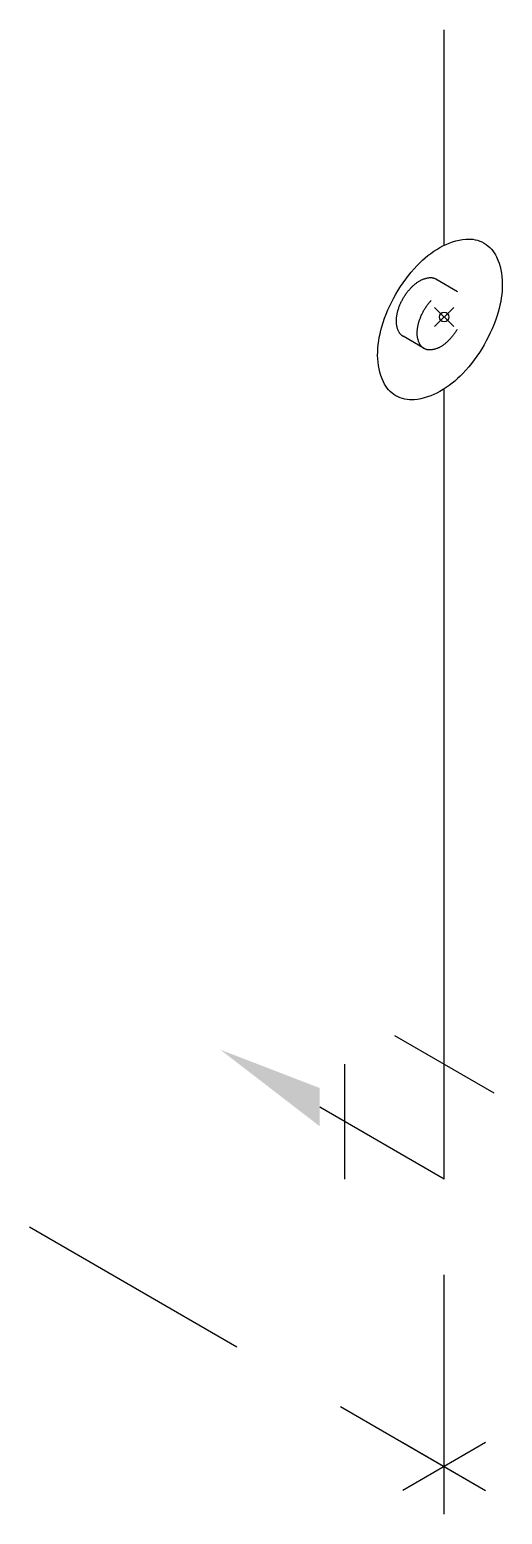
# Model space of a CAD drawing. Header units: millimetres. Extents: x -9846.47 to -9845.98, y -63.68 to -62.13.
import ezdxf

# ---------------------------------------------------------------- set-up
doc = ezdxf.new("R2010")
doc.units = ezdxf.units.MM
doc.header["$PDMODE"] = 35
doc.header["$PDSIZE"] = 0.01
doc.linetypes.add('HIDDEN', pattern=[0.375, 0.25, -0.125])
doc.linetypes.add('HIDDEN2', pattern=[0.1875, 0.125, -0.0625])
doc.layers.add('Tub_iso_instalações', color=2, linetype='Continuous')

msp = doc.modelspace()

# ---------------------------------------------------------------- linework, layer by layer
at = {"layer": 'Tub_iso_instalações', "color": 3}
for p, q in [((-9846.0358, -62.3501), (-9846.0358, -62.1251)), ((-9846.0358, -63.3251), (-9846.0358, -62.5001))]:
    msp.add_line(p, q, dxfattribs=at)
at = {"layer": 'Tub_iso_instalações', "color": 1, "linetype": 'HIDDEN2', "ltscale": 0.1}
for p, q in [((-9846.0444, -62.3854), (-9846.022, -62.3983)), ((-9846.0566, -62.458), (-9846.0788, -62.4452))]:
    msp.add_line(p, q, dxfattribs=at)
at = {"layer": 'Tub_iso_instalações'}
for p, q in [((-9846.0877, -63.1751), (-9845.9838, -63.2351)), ((-9846.1397, -63.3251), (-9846.1397, -63.2051))]:
    msp.add_line(p, q, dxfattribs=at)
at = {"layer": 'Tub_iso_instalações', "color": 3, "linetype": 'Continuous'}
msp.add_line((-9846.0358, -63.3251), (-9846.1657, -63.2501), dxfattribs=at)
at = {"layer": 'Tub_iso_instalações', "color": 1, "linetype": 'HIDDEN'}
for p, q in [((-9846.0358, -63.6751), (-9846.0358, -63.3251)), ((-9846.4688, -63.3751), (-9845.9925, -63.6501)), ((-9846.0791, -63.6001), (-9845.9925, -63.6501)), ((-9845.9925, -63.6001), (-9846.0791, -63.6501))]:
    msp.add_line(p, q, dxfattribs=at)
at = {"layer": 'Tub_iso_instalações'}
msp.add_lwpolyline([(-9846.0862, -62.4011, -0.058752), (-9846.064, -62.3712, -0.072341), (-9846.0402, -62.3525, -0.106617), (-9846.0132, -62.3438, -0.156851), (-9845.9942, -62.3479, -0.156851), (-9845.9811, -62.3624, -0.106617), (-9845.9751, -62.3901, -0.072341), (-9845.9794, -62.42, -0.058752), (-9845.9942, -62.4542, -0.058752), (-9846.0164, -62.4841, -0.072341), (-9846.0402, -62.5028, -0.106617), (-9846.0672, -62.5115, -0.156851), (-9846.0862, -62.5074, -0.156851), (-9846.0993, -62.4929, -0.106617), (-9846.1053, -62.4652, -0.072341), (-9846.1009, -62.4353, -0.058752)], format="xyb", close=True, dxfattribs=at)
at = {"layer": 'Tub_iso_instalações', "color": 1, "linetype": 'HIDDEN2', "ltscale": 0.1, "flags": 128}
msp.add_lwpolyline([(-9846.0783, -62.4455, 0), (-9846.0786, -62.4454, -0.156851), (-9846.0835, -62.4399, -0.106617), (-9846.0857, -62.4296, -0.072341), (-9846.0841, -62.4183, -0.058752), (-9846.0786, -62.4055, -0.058752), (-9846.0702, -62.3943, -0.072341), (-9846.0613, -62.3873, -0.106617), (-9846.0512, -62.384, -0.156851), (-9846.044, -62.3856, 0), (-9846.0437, -62.3858)], format="xyb", dxfattribs=at)
msp.add_lwpolyline([(-9846.0223, -62.438, -0.058752), (-9846.0307, -62.4491, -0.072341), (-9846.0396, -62.4562, -0.106617), (-9846.0497, -62.4594, -0.156851), (-9846.0569, -62.4579, -0.156851), (-9846.0618, -62.4525, -0.106617), (-9846.064, -62.4421, -0.072341), (-9846.0624, -62.4308, -0.058752), (-9846.0569, -62.418, -0.058752), (-9846.0485, -62.4068, -0.072341), (-9846.0396, -62.3998, -0.106617), (-9846.0295, -62.3965, -0.156851), (-9846.0223, -62.3981, -0.156851), (-9846.0174, -62.4035, -0.106617), (-9846.0152, -62.4139, -0.072341), (-9846.0168, -62.4251, -0.058752)], format="xyb", close=True, dxfattribs=at)
at = {"layer": 'Tub_iso_instalações', "color": 7}
msp.add_point((-9846.0358, -62.4251), dxfattribs=at)
at = {"layer": 'Tub_iso_instalações', "color": 1}
msp.add_solid([(-9846.1657, -63.2301), (-9846.1657, -63.2701), (-9846.2696, -63.1901)], dxfattribs=at)

doc.saveas('drawing.dxf')
